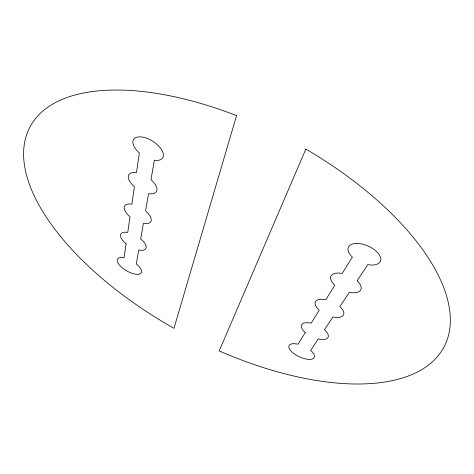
<?xml version="1.0" encoding="UTF-8"?>
<svg xmlns="http://www.w3.org/2000/svg" width="474" height="474" viewBox="0 0 474 474"><rect width="100%" height="100%" fill="white"/><g stroke="black" fill="none" stroke-linecap="round" stroke-linejoin="round"><path stroke-width="0.71" d="M126.096 243.76L124.046 257.826A13.716 5.611 30.1 0 0 119.489 265.102A13.716 5.611 30.1 0 0 138.088 274.339A13.716 5.611 30.1 0 0 136.334 263.929L138.752 250.029A14.451 6.209 30.5 0 0 146.134 247.635A14.451 6.209 30.5 0 0 140.701 238.849L143.385 223.402A15.269 6.914 31 0 0 151.236 220.534A15.269 6.914 31 0 0 145.554 210.942L148.558 193.676A16.187 7.744 31.5 0 0 156.935 190.24A16.187 7.744 31.5 0 0 150.987 179.705L154.37 160.283A17.23 8.728 32.3 0 0 160.781 148.492A17.23 8.728 32.3 0 0 137.413 137.069A17.23 8.728 32.3 0 0 139.356 152.942L136.488 172.595A16.187 7.744 31.5 0 0 134.42 186.732L131.873 204.199A15.269 6.914 31 0 0 130.03 216.808L127.749 232.444A14.451 6.209 30.5 0 0 126.096 243.76M236.556 115.615L173.976 328.316A234.434 110.353 28 0 1 25.957 136.844A234.434 110.353 28 0 1 236.556 115.615M305.849 149.097L219.189 350.908A234.434 110.353 28 0 0 445.833 343.176A234.434 110.353 28 0 0 305.849 149.097M305.292 332.558L298.016 344.219A13.918 5.724 25.1 0 0 290.088 349.931A13.918 5.724 25.1 0 0 309.131 359.387A13.918 5.724 25.1 0 0 310.6 350.47L318.261 338.987A14.664 6.352 24.8 0 0 327.901 337.636A14.664 6.352 24.8 0 0 324.423 329.744L332.949 316.964A15.494 7.08 24.5 0 0 343.318 315.257A15.494 7.08 24.5 0 0 339.828 306.654L349.368 292.351A16.43 7.951 24.1 0 0 360.584 290.201A16.43 7.951 24.1 0 0 357.088 280.768L367.842 264.646A17.485 8.982 23.6 0 0 379.591 255.249A17.485 8.982 23.6 0 0 355.536 243.488A17.485 8.982 23.6 0 0 352.383 257.092L342.175 273.451A16.43 7.951 24.1 0 0 334.84 285.212L325.78 299.728A15.494 7.08 24.5 0 0 319.245 310.203L311.151 323.173A14.664 6.352 24.8 0 0 305.292 332.558"/></g></svg>
